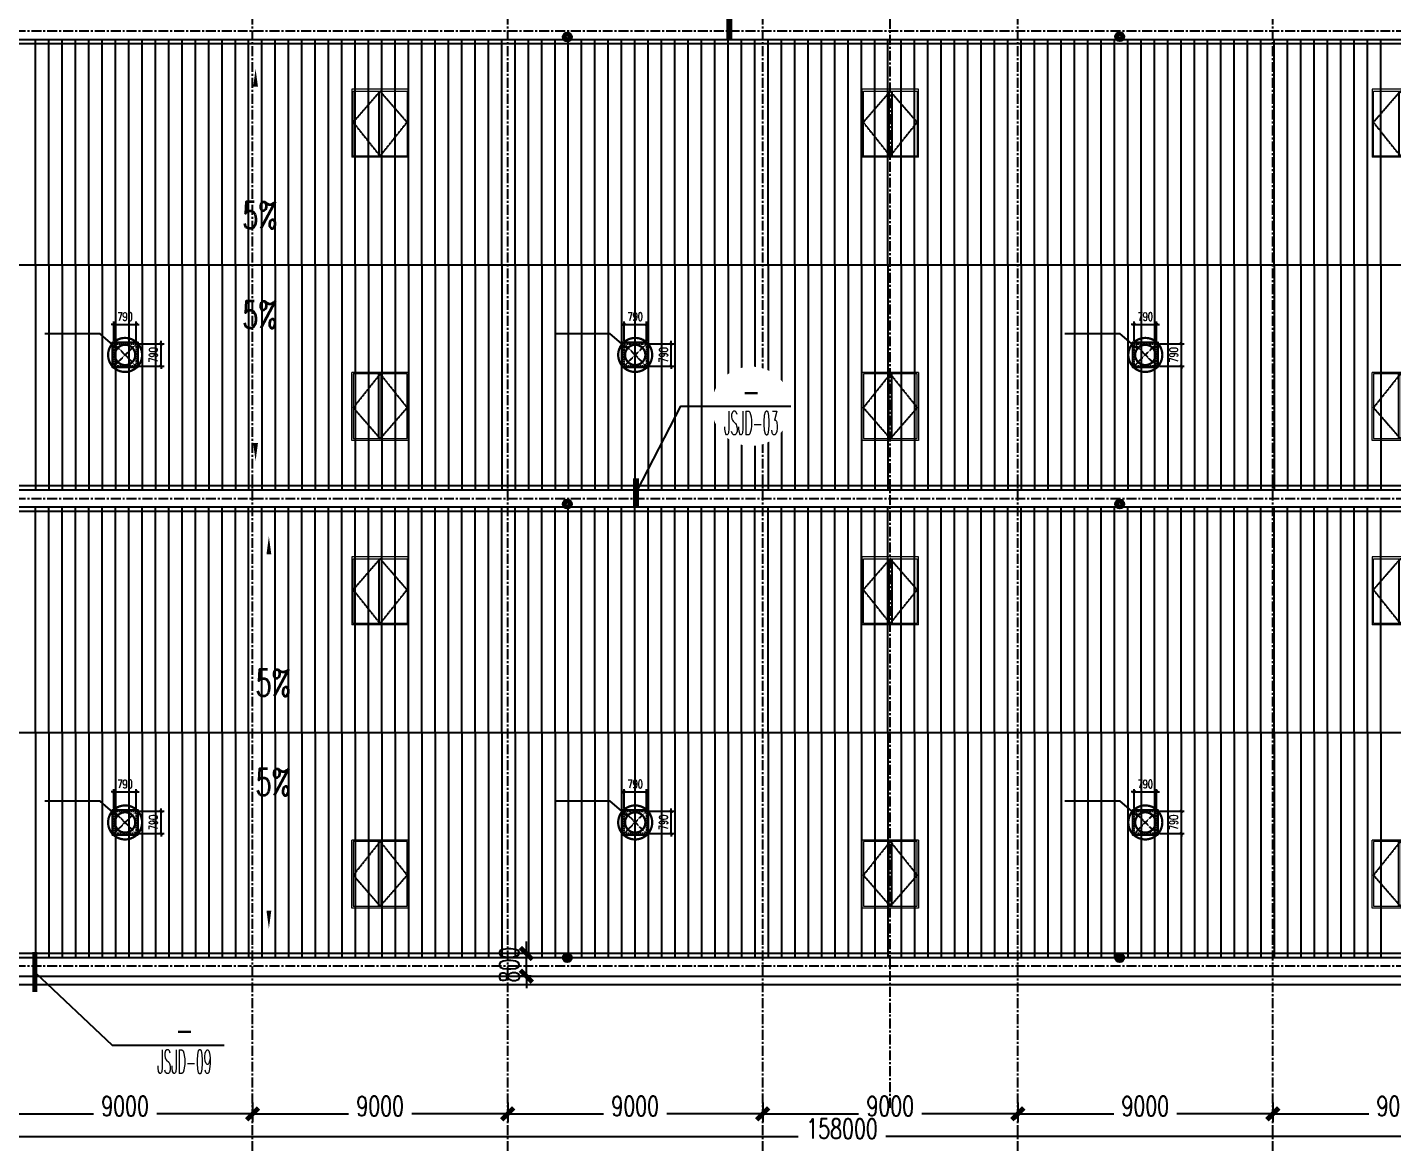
# Model space of a CAD drawing. Extents: x -599358 to 2865263, y -1062760 to 486533.
# Drawn here: x 1063421 to 1111602, y -927592 to -888050 of the extents above; entities that cross this region are included whole.
import ezdxf
from ezdxf.enums import TextEntityAlignment as Align

# ---------------------------------------------------------------- set-up
doc = ezdxf.new("R2010")
doc.units = 0
doc.set_wipeout_variables(frame=1)
for name, pattern in [('CENTER', [2, 1.25, -0.25, 0.25, -0.25]), ('DASH', [0.35, 0.25, -0.1]), ('HIDDEN', [0.375, 0.25, -0.125])]:
    doc.linetypes.add(name, pattern=pattern)
for name, color, linetype in [('3索引', 3, 'Continuous'), ('A-AXIS-DP', 126, 'Continuous'), ('A-AXIS-SYMB', 3, 'Continuous'), ('A-LIN-V', 9, 'Continuous'), ('A-SFCE', 30, 'Continuous'), ('A-WINDOW', 140, 'Continuous'), ('DIM', 173, 'Continuous'), ('DIM_SYMB', 3, 'Continuous'), ('DOTE', 1, 'CENTER'), ('PUB_TEXT', 7, 'Continuous'), ('外框', 1, 'HIDDEN'), ('屋面板111', 6, 'Continuous'), ('暖通', 7, 'Continuous'), ('虹吸雨水斗', 6, 'Continuous')]:
    doc.layers.add(name, color=color, linetype=linetype)
doc.layers.add('成型线', color=3, linetype='Continuous', lineweight=18)
doc.styles.add('_TCH_DIM', font='SIMPLEX', dxfattribs={"bigfont": 'GBCBIG'})
doc.styles.add('_TCH_DIM_T3', font='SIMPLEX', dxfattribs={"width": 0.705882, "bigfont": 'GBCBIG'})
doc.styles.add('DHTEXT-1', font='romans.shx', dxfattribs={"width": 0.7, "bigfont": 'chinese.shx'})
doc.styles.add('卓越符号', font='ROMANS.shx', dxfattribs={"width": 0.7, "bigfont": 'CHINESE.shx'})
doc.dimstyles.new('_TCH_ARCH&&100', dxfattribs={"dimtxt": 297.5, "dimasz": 100, "dimexe": 100, "dimexo": 100, "dimgap": 126.25, "dimtad": 1, "dimdec": 0, "dimzin": 0, "dimdsep": 46, "dimtxsty": '_TCH_DIM_T3', "dimblk": 'ARCHTICK', "dimcen": 0.09, "dimclrt": 7, "dimazin": 2, "dimtfac": 1, "dimtdec": 0, "dimtix": 1, "dimtmove": 2, "dimatfit": 3, "dimfxl": 0, "dimtolj": 1, "dimtzin": 0, "dimarcsym": 0})
doc.dimstyles.new('ZN280', dxfattribs={"dimscale": 280, "dimtxt": 2.5, "dimasz": 1.5, "dimexe": 1, "dimexo": 2, "dimgap": 0.9, "dimtad": 1, "dimdec": 0, "dimdsep": 46, "dimtxsty": 'DHTEXT-1', "dimblk": 'ARCHTICK', "dimcen": 2.5, "dimclrd": 173, "dimclre": 173, "dimclrt": 7, "dimazin": 2, "dimtfac": 1, "dimtdec": 0, "dimtix": 1, "dimtmove": 2, "dimatfit": 3, "dimfxl": 0, "dimarcsym": 0})

# ---------------------------------------------------------------- blocks, each defined once
blk = doc.blocks.new('_ArchTick')
at = {"color": 0, "linetype": 'ByBlock', "const_width": 0.4}
blk.add_lwpolyline([(-0.5, -0.5), (0.5, 0.5)], dxfattribs=at)
blk = doc.blocks.new('*D1226')
at = {"layer": 'Defpoints', "color": 0, "ltscale": 2800, "transparency": 16777216}
for p in [(1062372, -925438), (1071372, -925438), (1071372, -926398)]:
    blk.add_point(p, dxfattribs=at)
at = {"layer": 'DIM', "color": 173, "linetype": 'ByBlock', "lineweight": -2, "ltscale": 2800, "transparency": 16777216}
for p, q in [((1062372, -925998), (1062372, -926678)), ((1071372, -925998), (1071372, -926678)), ((1062372, -926398), (1065757, -926398)), ((1071372, -926398), (1067988, -926398))]:
    blk.add_line(p, q, dxfattribs=at)
at = {"layer": 'DIM', "color": 173, "lineweight": -2, "ltscale": 2800, "transparency": 16777216, "xscale": 420, "yscale": 420, "zscale": 420, "rotation": 180}
blk.add_blockref('_ArchTick', (1062372, -926398), dxfattribs=at)
at = {"layer": 'DIM', "color": 173, "lineweight": -2, "ltscale": 2800, "transparency": 16777216, "xscale": 420, "yscale": 420, "zscale": 420}
blk.add_blockref('_ArchTick', (1071372, -926398), dxfattribs=at)
at = {"layer": 'DIM', "color": 7, "ltscale": 2800, "transparency": 16777216, "insert": (1066872, -926123), "char_height": 700, "attachment_point": 5, "style": 'DHTEXT-1'}
blk.add_mtext('9000', dxfattribs=at)
blk = doc.blocks.new('*D1227')
at = {"layer": 'Defpoints', "color": 0, "ltscale": 2800, "transparency": 16777216}
for p in [(1071372, -925438), (1080372, -925438), (1080372, -926398)]:
    blk.add_point(p, dxfattribs=at)
at = {"layer": 'DIM', "color": 173, "linetype": 'ByBlock', "lineweight": -2, "ltscale": 2800, "transparency": 16777216}
for p, q in [((1071372, -925998), (1071372, -926678)), ((1080372, -925998), (1080372, -926678)), ((1071372, -926398), (1074757, -926398)), ((1080372, -926398), (1076988, -926398))]:
    blk.add_line(p, q, dxfattribs=at)
at = {"layer": 'DIM', "color": 173, "lineweight": -2, "ltscale": 2800, "transparency": 16777216, "xscale": 420, "yscale": 420, "zscale": 420, "rotation": 180}
blk.add_blockref('_ArchTick', (1071372, -926398), dxfattribs=at)
at = {"layer": 'DIM', "color": 173, "lineweight": -2, "ltscale": 2800, "transparency": 16777216, "xscale": 420, "yscale": 420, "zscale": 420}
blk.add_blockref('_ArchTick', (1080372, -926398), dxfattribs=at)
at = {"layer": 'DIM', "color": 7, "ltscale": 2800, "transparency": 16777216, "insert": (1075872, -926123), "char_height": 700, "attachment_point": 5, "style": 'DHTEXT-1'}
blk.add_mtext('9000', dxfattribs=at)
blk = doc.blocks.new('*D1228')
at = {"layer": 'Defpoints', "color": 0, "ltscale": 2800, "transparency": 16777216}
for p in [(1080372, -925438), (1089372, -925438), (1089372, -926398)]:
    blk.add_point(p, dxfattribs=at)
at = {"layer": 'DIM', "color": 173, "linetype": 'ByBlock', "lineweight": -2, "ltscale": 2800, "transparency": 16777216}
for p, q in [((1080372, -925998), (1080372, -926678)), ((1089372, -925998), (1089372, -926678)), ((1080372, -926398), (1083757, -926398)), ((1089372, -926398), (1085988, -926398))]:
    blk.add_line(p, q, dxfattribs=at)
at = {"layer": 'DIM', "color": 173, "lineweight": -2, "ltscale": 2800, "transparency": 16777216, "xscale": 420, "yscale": 420, "zscale": 420, "rotation": 180}
blk.add_blockref('_ArchTick', (1080372, -926398), dxfattribs=at)
at = {"layer": 'DIM', "color": 173, "lineweight": -2, "ltscale": 2800, "transparency": 16777216, "xscale": 420, "yscale": 420, "zscale": 420}
blk.add_blockref('_ArchTick', (1089372, -926398), dxfattribs=at)
at = {"layer": 'DIM', "color": 7, "ltscale": 2800, "transparency": 16777216, "insert": (1084872, -926123), "char_height": 700, "attachment_point": 5, "style": 'DHTEXT-1'}
blk.add_mtext('9000', dxfattribs=at)
blk = doc.blocks.new('*D1229')
at = {"layer": 'Defpoints', "color": 0, "ltscale": 2800, "transparency": 16777216}
for p in [(1089372, -925438), (1098372, -925438), (1098372, -926398)]:
    blk.add_point(p, dxfattribs=at)
at = {"layer": 'DIM', "color": 173, "linetype": 'ByBlock', "lineweight": -2, "ltscale": 2800, "transparency": 16777216}
for p, q in [((1089372, -925998), (1089372, -926678)), ((1098372, -925998), (1098372, -926678)), ((1089372, -926398), (1092757, -926398)), ((1098372, -926398), (1094988, -926398))]:
    blk.add_line(p, q, dxfattribs=at)
at = {"layer": 'DIM', "color": 173, "lineweight": -2, "ltscale": 2800, "transparency": 16777216, "xscale": 420, "yscale": 420, "zscale": 420, "rotation": 180}
blk.add_blockref('_ArchTick', (1089372, -926398), dxfattribs=at)
at = {"layer": 'DIM', "color": 173, "lineweight": -2, "ltscale": 2800, "transparency": 16777216, "xscale": 420, "yscale": 420, "zscale": 420}
blk.add_blockref('_ArchTick', (1098372, -926398), dxfattribs=at)
at = {"layer": 'DIM', "color": 7, "ltscale": 2800, "transparency": 16777216, "insert": (1093872, -926123), "char_height": 700, "attachment_point": 5, "style": 'DHTEXT-1'}
blk.add_mtext('9000', dxfattribs=at)
blk = doc.blocks.new('*D1230')
at = {"layer": 'Defpoints', "color": 0, "ltscale": 2800, "transparency": 16777216}
for p in [(1098372, -925438), (1107372, -925438), (1107372, -926398)]:
    blk.add_point(p, dxfattribs=at)
at = {"layer": 'DIM', "color": 173, "linetype": 'ByBlock', "lineweight": -2, "ltscale": 2800, "transparency": 16777216}
for p, q in [((1098372, -925998), (1098372, -926678)), ((1107372, -925998), (1107372, -926678)), ((1098372, -926398), (1101757, -926398)), ((1107372, -926398), (1103988, -926398))]:
    blk.add_line(p, q, dxfattribs=at)
at = {"layer": 'DIM', "color": 173, "lineweight": -2, "ltscale": 2800, "transparency": 16777216, "xscale": 420, "yscale": 420, "zscale": 420, "rotation": 180}
blk.add_blockref('_ArchTick', (1098372, -926398), dxfattribs=at)
at = {"layer": 'DIM', "color": 173, "lineweight": -2, "ltscale": 2800, "transparency": 16777216, "xscale": 420, "yscale": 420, "zscale": 420}
blk.add_blockref('_ArchTick', (1107372, -926398), dxfattribs=at)
at = {"layer": 'DIM', "color": 7, "ltscale": 2800, "transparency": 16777216, "insert": (1102872, -926123), "char_height": 700, "attachment_point": 5, "style": 'DHTEXT-1'}
blk.add_mtext('9000', dxfattribs=at)
blk = doc.blocks.new('*D1231')
at = {"layer": 'Defpoints', "color": 0, "ltscale": 2800, "transparency": 16777216}
for p in [(1107372, -925438), (1116372, -925438), (1116372, -926398)]:
    blk.add_point(p, dxfattribs=at)
at = {"layer": 'DIM', "color": 173, "linetype": 'ByBlock', "lineweight": -2, "ltscale": 2800, "transparency": 16777216}
for p, q in [((1107372, -925998), (1107372, -926678)), ((1116372, -925998), (1116372, -926678)), ((1107372, -926398), (1110757, -926398)), ((1116372, -926398), (1112988, -926398))]:
    blk.add_line(p, q, dxfattribs=at)
at = {"layer": 'DIM', "color": 173, "lineweight": -2, "ltscale": 2800, "transparency": 16777216, "xscale": 420, "yscale": 420, "zscale": 420, "rotation": 180}
blk.add_blockref('_ArchTick', (1107372, -926398), dxfattribs=at)
at = {"layer": 'DIM', "color": 173, "lineweight": -2, "ltscale": 2800, "transparency": 16777216, "xscale": 420, "yscale": 420, "zscale": 420}
blk.add_blockref('_ArchTick', (1116372, -926398), dxfattribs=at)
at = {"layer": 'DIM', "color": 7, "ltscale": 2800, "transparency": 16777216, "insert": (1111872, -926123), "char_height": 700, "attachment_point": 5, "style": 'DHTEXT-1'}
blk.add_mtext('9000', dxfattribs=at)
blk = doc.blocks.new('*D1246')
at = {"layer": 'Defpoints', "color": 0, "ltscale": 2800, "transparency": 16777216}
for p in [(1013172, -925538), (1171172, -925538), (1171172, -927198)]:
    blk.add_point(p, dxfattribs=at)
at = {"layer": 'DIM', "color": 173, "linetype": 'ByBlock', "lineweight": -2, "ltscale": 2800, "transparency": 16777216}
for p, q in [((1013172, -926098), (1013172, -927478)), ((1171172, -926098), (1171172, -927478)), ((1013172, -927198), (1090625, -927198)), ((1171172, -927198), (1093719, -927198))]:
    blk.add_line(p, q, dxfattribs=at)
at = {"layer": 'DIM', "color": 173, "lineweight": -2, "ltscale": 2800, "transparency": 16777216, "xscale": 420, "yscale": 420, "zscale": 420, "rotation": 180}
blk.add_blockref('_ArchTick', (1013172, -927198), dxfattribs=at)
at = {"layer": 'DIM', "color": 173, "lineweight": -2, "ltscale": 2800, "transparency": 16777216, "xscale": 420, "yscale": 420, "zscale": 420}
blk.add_blockref('_ArchTick', (1171172, -927198), dxfattribs=at)
at = {"layer": 'DIM', "color": 7, "ltscale": 2800, "transparency": 16777216, "insert": (1092172, -926923), "char_height": 700, "attachment_point": 5, "style": 'DHTEXT-1'}
blk.add_mtext('158000', dxfattribs=at)
blk = doc.blocks.new('*D1913')
at = {"layer": 'Defpoints', "color": 0, "ltscale": 2800, "transparency": 16777216}
for p in [(1081031, -920738), (1081760, -920738), (1081760, -921538)]:
    blk.add_point(p, dxfattribs=at)
at = {"layer": 'DIM', "color": 173, "linetype": 'ByBlock', "lineweight": -2, "ltscale": 2800, "transparency": 16777216}
for p, q in [((1081031, -920738), (1081031, -920318)), ((1081200, -920738), (1080751, -920738)), ((1081031, -921538), (1081031, -920738)), ((1081200, -921538), (1080751, -921538)), ((1081031, -921538), (1081031, -921958))]:
    blk.add_line(p, q, dxfattribs=at)
at = {"layer": 'DIM', "color": 173, "lineweight": -2, "ltscale": 2800, "transparency": 16777216, "xscale": 420, "yscale": 420, "zscale": 420}
for p, rotation in [((1081031, -920738), 270), ((1081031, -921538), 90)]:
    blk.add_blockref('_ArchTick', p, dxfattribs=dict(at, rotation=rotation))
at = {"layer": 'DIM', "color": 7, "ltscale": 2800, "transparency": 16777216, "insert": (1080429, -921138), "char_height": 700, "attachment_point": 5, "rotation": 90, "style": 'DHTEXT-1'}
blk.add_mtext('800', dxfattribs=at)
blk = doc.blocks.new('卓越-指向索引')
blk.add_wipeout([(0, 5), (-0.52, 4.97), (-1.04, 4.89), (-1.55, 4.76), (-2.03, 4.57), (-2.5, 4.33), (-2.94, 4.05), (-3.35, 3.72), (-3.72, 3.35), (-4.05, 2.94), (-4.33, 2.5), (-4.57, 2.03), (-4.76, 1.55), (-4.89, 1.04), (-4.97, 0.52), (-5, 0), (-4.97, -0.52), (-4.89, -1.04), (-4.76, -1.55), (-4.57, -2.03), (-4.33, -2.5), (-4.05, -2.94), (-3.72, -3.35), (-3.35, -3.72), (-2.94, -4.05), (-2.5, -4.33), (-2.03, -4.57), (-1.55, -4.76), (-1.04, -4.89), (-0.52, -4.97), (0, -5), (0.52, -4.97), (1.04, -4.89), (1.55, -4.76), (2.03, -4.57), (2.5, -4.33), (2.94, -4.05), (3.35, -3.72), (3.72, -3.35), (4.05, -2.94), (4.33, -2.5), (4.57, -2.03), (4.76, -1.55), (4.89, -1.04), (4.97, -0.52), (5, 0), (4.97, 0.52), (4.89, 1.04), (4.76, 1.55), (4.57, 2.03), (4.33, 2.5), (4.05, 2.94), (3.72, 3.35), (3.35, 3.72), (2.94, 4.05), (2.5, 4.33), (2.03, 4.57), (1.55, 4.76), (1.04, 4.89), (0.52, 4.97)])
blk.add_line((-5, 0), (5, 0))
at = {"color": 0, "style": '卓越符号', "width": 0.7, "flags": 8}
blk.add_attdef('索引编号', text='', height=3, dxfattribs=at).set_placement((0, 0.37), align=Align.CENTER)
at = {"color": 0, "style": '卓越符号', "width": 0.892319, "flags": 8}
blk.add_attdef('图号', text='', height=3, dxfattribs=at).set_placement((-3.41, -3.6), (3.41, -3.6), align=Align.FIT)
blk = doc.blocks.new('“奔腾”虹吸雨水斗')
at = {"layer": '虹吸雨水斗', "lineweight": 25}
for p, q in [((946982, 86753), (947040, 86688)), ((947052, 86699), (946987, 86758)), ((947048, 86793), (947066, 86707)), ((947082, 86711), (947055, 86795)), ((947125, 86795), (947098, 86711)), ((947114, 86707), (947132, 86793)), ((947194, 86758), (947128, 86699)), ((947140, 86688), (947199, 86753)), ((946944, 86685), (947028, 86658)), ((947028, 86641), (946944, 86614)), ((947032, 86673), (946946, 86692)), ((946946, 86607), (947032, 86625)), ((947040, 86611), (946982, 86546)), ((946987, 86541), (947052, 86600)), ((947066, 86592), (947048, 86506)), ((947055, 86504), (947082, 86587)), ((947098, 86587), (947125, 86504)), ((947132, 86506), (947114, 86592)), ((947128, 86600), (947194, 86541)), ((947199, 86546), (947140, 86611)), ((947234, 86692), (947148, 86673)), ((947148, 86625), (947234, 86607)), ((947152, 86658), (947236, 86685)), ((947236, 86614), (947152, 86641))]:
    blk.add_line(p, q, dxfattribs=at)
for radius in [150, 47.6]:
    blk.add_circle((947090, 86649), radius, dxfattribs=at)
for centre, start, end in [((947090, 86715), 201.6382, 338.3675), ((947025, 86649), 291.6382, 68.3675), ((947034, 86682), 261.6382, 38.3675), ((947034, 86617), 321.6382, 98.3675), ((947057, 86706), 231.6382, 8.3675), ((947057, 86593), 351.6382, 128.3675), ((947090, 86584), 21.6382, 158.3675), ((947123, 86706), 171.6382, 308.3675), ((947123, 86593), 51.6382, 188.3675), ((947147, 86682), 141.6382, 278.3675), ((947147, 86617), 81.6382, 218.3675), ((947155, 86649), 111.6382, 248.3675)]:
    blk.add_arc(centre, 8.82, start, end, dxfattribs=at)
blk = doc.blocks.new('*D1776')
at = {"layer": 'A-AXIS-DP', "color": 0, "lineweight": -2, "transparency": 16777216}
for p, q in [((-1274, 395), (-1274, 495)), ((-495, 395), (-1374, 395)), ((-1274, 395), (-1274, -395)), ((-495, -395), (-1374, -395)), ((-1274, -395), (-1274, -495))]:
    blk.add_line(p, q, dxfattribs=at)
at = {"layer": 'Defpoints', "color": 0, "transparency": 16777216}
for p in [(-395, 395), (-1274, -395), (-395, -395)]:
    blk.add_point(p, dxfattribs=at)
at = {"layer": 'A-AXIS-DP', "color": 0, "lineweight": -2, "transparency": 16777216, "xscale": 100, "yscale": 100, "zscale": 100}
for p, rotation in [((-1274, 395), 270), ((-1274, -395), 90)]:
    blk.add_blockref('_ArchTick', p, dxfattribs=dict(at, rotation=rotation))
at = {"layer": 'A-AXIS-DP', "color": 7, "transparency": 16777216, "insert": (-999, 0), "char_height": 297.5, "attachment_point": 5, "rotation": 270, "style": '_TCH_DIM_T3'}
blk.add_mtext('\\A1;790', dxfattribs=at)
blk = doc.blocks.new('*D1777')
at = {"layer": 'A-AXIS-DP', "color": 0, "lineweight": -2, "transparency": 16777216}
for p, q in [((-395, -495), (-395, -1178)), ((395, -495), (395, -1178)), ((-395, -1078), (-495, -1078)), ((395, -1078), (-395, -1078)), ((395, -1078), (495, -1078))]:
    blk.add_line(p, q, dxfattribs=at)
at = {"layer": 'Defpoints', "color": 0, "transparency": 16777216}
for p in [(-395, -395), (395, -395), (-395, -1078)]:
    blk.add_point(p, dxfattribs=at)
at = {"layer": 'A-AXIS-DP', "color": 0, "lineweight": -2, "transparency": 16777216, "xscale": 100, "yscale": 100, "zscale": 100}
blk.add_blockref('_ArchTick', (-395, -1078), dxfattribs=at)
at = {"layer": 'A-AXIS-DP', "color": 0, "lineweight": -2, "transparency": 16777216, "xscale": 100, "yscale": 100, "zscale": 100, "rotation": 180}
blk.add_blockref('_ArchTick', (395, -1078), dxfattribs=at)
at = {"layer": 'A-AXIS-DP', "color": 7, "transparency": 16777216, "insert": (0, -1353), "char_height": 297.5, "attachment_point": 5, "rotation": 180, "style": '_TCH_DIM_T3'}
blk.add_mtext('\\A1;790', dxfattribs=at)
blk = doc.blocks.new('tc')
at = {"color": 2}
for p, q in [((106263, -20239), (106263, -22524)), ((106364, -20239), (106364, -22524))]:
    blk.add_line(p, q, dxfattribs=at)
at = {"layer": '外框'}
for points in [[(106313, -22524), (105363, -21332), (106313, -20239)], [(106313, -22524), (107263, -21332), (106313, -20239)]]:
    blk.add_lwpolyline(points, dxfattribs=at)
at = {"layer": '成型线'}
blk.add_line((105313, -22569), (107313, -22569), dxfattribs=at)
blk.add_lwpolyline([(105313, -22569), (105313, -20169), (107313, -20169), (107313, -22569)], dxfattribs=at)
blk.add_lwpolyline([(105363, -22524), (107263, -22524), (107263, -20239), (105363, -20239)], close=True, dxfattribs=at)
blk = doc.blocks.new('423432432222')
at = {"xscale": -1}
blk.add_blockref('tc', (472909, 740689), dxfattribs=at)
at = {"rotation": 180}
blk.add_blockref('tc', (472909, 687951), dxfattribs=at)
blk = doc.blocks.new('A$Cf7faade6')
at = {"layer": 'A-WINDOW'}
for p in [(-304796, -772070), (-286796, -772070), (-268796, -772070), (-304796, -788570), (-286796, -788570), (-268796, -788570)]:
    blk.add_blockref('423432432222', p, dxfattribs=at)
blk = doc.blocks.new('fengji')
at = {"layer": 'DIM_SYMB'}
for p, q in [((324.2, -267.9), (884.2, -747.9)), ((884.2, -747.9), (2834.2, -747.9))]:
    blk.add_line(p, q, dxfattribs=at)
at = {"layer": 'DIM_SYMB', "const_width": 40}
blk.add_lwpolyline([(310.3, -253.5, -1), (338.1, -282.3, -1)], format="xyb", close=True, dxfattribs=at)
at = {"layer": '暖通', "color": 7, "linetype": 'DASH', "ltscale": 0.5}
for p, q in [((-395, 395), (395, -395)), ((395, 395), (-395, -395))]:
    blk.add_line(p, q, dxfattribs=at)
at = {"layer": '暖通', "color": 7, "const_width": 79.8}
for points in [[(0, -600.2, -1), (0, 600.2, -1)], [(0, -600.2, 1), (0, 600.2, 1)]]:
    blk.add_lwpolyline(points, format="xyb", dxfattribs=at)
at = {"layer": '暖通', "color": 7, "ltscale": 0.5}
blk.add_lwpolyline([(-445, 445), (445, 445), (445, -445), (-445, -445)], close=True, dxfattribs=at)
at = {"layer": '暖通', "color": 7, "linetype": 'DASH', "const_width": 79.8}
for points in [[(0, -358.3, -1), (0, 358.3, -1)], [(0, -358.3, 1), (0, 358.3, 1)]]:
    blk.add_lwpolyline(points, format="xyb", dxfattribs=at)
at = {"layer": '暖通', "color": 7, "linetype": 'DASH', "ltscale": 0.5}
blk.add_lwpolyline([(-395, 395), (395, 395), (395, -395), (-395, -395)], close=True, dxfattribs=at)
at = {"layer": 'A-AXIS-DP'}
for p1, distance, picture, middle in [((-395, 395), -879.2, '*D1776', (-999.2, 0)), ((395, -395), 682.9, '*D1777', (0, -1352.9))]:
    dim = blk.add_aligned_dim(p1=p1, p2=(-395, -395), distance=distance, dimstyle='_TCH_ARCH&&100', dxfattribs=at)
    dim.commit()
    dim.dimension.update_dxf_attribs({"geometry": picture, "text_midpoint": middle})
blk = doc.blocks.new('A$C9572bd8b')
at = {"layer": '暖通', "rotation": 180}
for p in [(52800, -60925), (70800, -60925), (88800, -60925), (52800, -77425), (70800, -77425), (88800, -77425)]:
    blk.add_blockref('fengji', p, dxfattribs=at)

msp = doc.modelspace()

# ---------------------------------------------------------------- linework, layer by layer
at = {"layer": '3索引', "linetype": 'DASH', "ltscale": 1400, "const_width": 140}
for points in [[(1088152.4, -888435.4), (1088228.2, -888435.4), (1088228.2, -887533.8), (1088152.4, -887533.8)], [(1084862.4, -904935.4), (1084938.2, -904935.4), (1084938.2, -904033.8), (1084862.4, -904033.8)], [(1063670.5, -920754.6), (1063701.3, -920754.6), (1063701.3, -922031.8), (1063670.5, -922031.8)]]:
    msp.add_lwpolyline(points, close=True, dxfattribs=at)
at = {"layer": '3索引'}
for points in [[(1084938.2, -904411.3), (1086480.3, -901425.4), (1088965.6, -901425.4)], [(1063701.3, -921407.8), (1066411.4, -923970.7), (1068967.6, -923970.7)]]:
    msp.add_lwpolyline(points, dxfattribs=at)
at = {"layer": 'A-AXIS-SYMB'}
for points in [[(1071476.2, -894617, 0, 0, 0), (1071476.2, -889515.2, 0, 169.2, 0), (1071476.2, -890149.6, 0, 0, 0)], [(1071476.2, -898258.8, 0, 0, 0), (1071476.2, -903360.5, 0, 169.2, 0), (1071476.2, -902726.1, 0, 0, 0)], [(1071946.2, -911117, 0, 0, 0), (1071946.2, -906015.2, 0, 169.2, 0), (1071946.2, -906649.6, 0, 0, 0)], [(1071946.2, -914758.8, 0, 0, 0), (1071946.2, -919860.5, 0, 169.2, 0), (1071946.2, -919226.1, 0, 0, 0)]]:
    msp.add_lwpolyline(points, format="xyseb", dxfattribs=at)
at = {"layer": 'A-LIN-V'}
for points in [[(1170872.4, -888637.9), (1019285, -888637.9)], [(1170872.4, -904237.9), (1014224.6, -904237.9)], [(1170872.4, -905137.9), (1013772.4, -905137.9)], [(1170872.4, -920737.9), (1013472.4, -920737.9)]]:
    msp.add_lwpolyline(points, dxfattribs=at)
at = {"layer": 'A-SFCE'}
msp.add_line((1013472.4, -921537.9), (1170872.4, -921537.9), dxfattribs=at)
for points in [[(1013772.4, -906687.9), (1013172.4, -906687.9), (1013172.4, -921837.9), (1171172.4, -921837.9), (1171172.4, -921837.9), (1171172.4, -838037.9), (1034647.5, -838037.9), (1013172.4, -904240.4), (1013172.4, -905187.9)], [(1016018.8, -896437.9), (1170872.4, -896437.9)], [(1013472.4, -912937.9), (1170872.4, -912937.9)]]:
    msp.add_lwpolyline(points, dxfattribs=at)
at = {"layer": 'DOTE', "ltscale": 280}
for p, q in [((1071372.4, -927706.6), (1071372.4, -832287.9)), ((1080372.4, -927706.6), (1080372.4, -832287.9)), ((1089372.4, -927706.6), (1089372.4, -832287.9)), ((1093872.4, -926186.7), (1093872.4, -832387.9)), ((1098372.4, -927706.6), (1098372.4, -832287.9)), ((1107372.4, -927706.6), (1107372.4, -832287.9)), ((1179276.6, -888187.9), (1002976.6, -888187.9)), ((1179276.6, -904687.9), (1002976.6, -904687.9)), ((1179276.6, -921187.9), (1002976.6, -921187.9))]:
    msp.add_line(p, q, dxfattribs=at)
at = {"layer": '屋面板111', "ltscale": 2500}
for p, q in [((1063712.4, -896437.9), (1063712.4, -888487.9)), ((1064182.4, -896437.9), (1064182.4, -888487.9)), ((1064652.4, -896437.9), (1064652.4, -888487.9)), ((1065122.4, -896437.9), (1065122.4, -888487.9)), ((1065592.4, -896437.9), (1065592.4, -888487.9)), ((1066062.4, -896437.9), (1066062.4, -888487.9)), ((1066532.4, -896437.9), (1066532.4, -888487.9)), ((1067002.4, -896437.9), (1067002.4, -888487.9)), ((1067472.4, -896437.9), (1067472.4, -888487.9)), ((1067942.4, -896437.9), (1067942.4, -888487.9)), ((1068412.4, -896437.9), (1068412.4, -888487.9)), ((1068882.4, -896437.9), (1068882.4, -888487.9)), ((1069352.4, -896437.9), (1069352.4, -888487.9)), ((1069822.4, -896437.9), (1069822.4, -888487.9)), ((1070292.4, -896437.9), (1070292.4, -888487.9)), ((1070762.4, -896437.9), (1070762.4, -888487.9)), ((1071232.4, -896437.9), (1071232.4, -888487.9)), ((1071702.4, -896437.9), (1071702.4, -888487.9)), ((1072172.4, -896437.9), (1072172.4, -888487.9)), ((1072642.4, -896437.9), (1072642.4, -888487.9)), ((1073112.4, -896437.9), (1073112.4, -888487.9)), ((1073582.4, -896437.9), (1073582.4, -888487.9)), ((1074052.4, -896437.9), (1074052.4, -888487.9)), ((1074522.4, -896437.9), (1074522.4, -888487.9)), ((1074992.4, -896437.9), (1074992.4, -888487.9)), ((1075462.4, -896437.9), (1075462.4, -888487.9)), ((1075932.4, -896437.9), (1075932.4, -888487.9)), ((1076402.4, -896437.9), (1076402.4, -888487.9)), ((1076872.4, -896437.9), (1076872.4, -888487.9)), ((1077342.4, -896437.9), (1077342.4, -888487.9)), ((1077812.4, -896437.9), (1077812.4, -888487.9)), ((1078282.4, -896437.9), (1078282.4, -888487.9)), ((1078752.4, -896437.9), (1078752.4, -888487.9)), ((1079222.4, -896437.9), (1079222.4, -888487.9)), ((1079692.4, -896437.9), (1079692.4, -888487.9)), ((1080162.4, -896437.9), (1080162.4, -888487.9)), ((1080632.4, -896437.9), (1080632.4, -888487.9)), ((1081102.4, -896437.9), (1081102.4, -888487.9)), ((1081572.4, -896437.9), (1081572.4, -888487.9)), ((1082042.4, -896437.9), (1082042.4, -888487.9)), ((1082512.4, -896437.9), (1082512.4, -888487.9)), ((1082982.4, -896437.9), (1082982.4, -888487.9)), ((1083452.4, -896437.9), (1083452.4, -888487.9)), ((1083922.4, -896437.9), (1083922.4, -888487.9)), ((1084392.4, -896437.9), (1084392.4, -888487.9)), ((1084862.4, -896437.9), (1084862.4, -888487.9)), ((1085332.4, -896437.9), (1085332.4, -888487.9)), ((1085802.4, -896437.9), (1085802.4, -888487.9)), ((1086272.4, -896437.9), (1086272.4, -888487.9)), ((1086742.4, -896437.9), (1086742.4, -888487.9)), ((1087212.4, -896437.9), (1087212.4, -888487.9)), ((1087682.4, -896437.9), (1087682.4, -888487.9)), ((1088152.4, -896437.9), (1088152.4, -888487.9)), ((1088622.4, -896437.9), (1088622.4, -888487.9)), ((1089092.4, -896437.9), (1089092.4, -888487.9)), ((1089562.4, -896437.9), (1089562.4, -888487.9)), ((1090032.4, -896437.9), (1090032.4, -888487.9)), ((1090502.4, -896437.9), (1090502.4, -888487.9)), ((1090972.4, -896437.9), (1090972.4, -888487.9)), ((1091442.4, -896437.9), (1091442.4, -888487.9)), ((1091912.4, -896437.9), (1091912.4, -888487.9)), ((1092382.4, -896437.9), (1092382.4, -888487.9)), ((1092852.4, -896437.9), (1092852.4, -888487.9)), ((1093322.4, -896437.9), (1093322.4, -888487.9)), ((1093792.4, -896437.9), (1093792.4, -888487.9)), ((1094262.4, -896437.9), (1094262.4, -888487.9)), ((1094732.4, -896437.9), (1094732.4, -888487.9)), ((1095202.4, -896437.9), (1095202.4, -888487.9)), ((1095672.4, -896437.9), (1095672.4, -888487.9)), ((1096142.4, -896437.9), (1096142.4, -888487.9)), ((1096612.4, -896437.9), (1096612.4, -888487.9)), ((1097082.4, -896437.9), (1097082.4, -888487.9)), ((1097552.4, -896437.9), (1097552.4, -888487.9)), ((1098022.4, -896437.9), (1098022.4, -888487.9)), ((1098492.4, -896437.9), (1098492.4, -888487.9)), ((1098962.4, -896437.9), (1098962.4, -888487.9)), ((1099432.4, -896437.9), (1099432.4, -888487.9)), ((1099902.4, -896437.9), (1099902.4, -888487.9)), ((1100372.4, -896437.9), (1100372.4, -888487.9)), ((1100842.4, -896437.9), (1100842.4, -888487.9)), ((1101312.4, -896437.9), (1101312.4, -888487.9)), ((1101782.4, -896437.9), (1101782.4, -888487.9)), ((1102252.4, -896437.9), (1102252.4, -888487.9)), ((1102722.4, -896437.9), (1102722.4, -888487.9)), ((1103192.4, -896437.9), (1103192.4, -888487.9)), ((1103662.4, -896437.9), (1103662.4, -888487.9)), ((1104132.4, -896437.9), (1104132.4, -888487.9)), ((1104602.4, -896437.9), (1104602.4, -888487.9)), ((1105072.4, -896437.9), (1105072.4, -888487.9)), ((1105542.4, -896437.9), (1105542.4, -888487.9)), ((1106012.4, -896437.9), (1106012.4, -888487.9)), ((1106482.4, -896437.9), (1106482.4, -888487.9)), ((1106952.4, -896437.9), (1106952.4, -888487.9)), ((1107422.4, -896437.9), (1107422.4, -888487.9)), ((1107892.4, -896437.9), (1107892.4, -888487.9)), ((1108362.4, -896437.9), (1108362.4, -888487.9)), ((1108832.4, -896437.9), (1108832.4, -888487.9)), ((1109302.4, -896437.9), (1109302.4, -888487.9)), ((1109772.4, -896437.9), (1109772.4, -888487.9)), ((1110242.4, -896437.9), (1110242.4, -888487.9)), ((1110712.4, -896437.9), (1110712.4, -888487.9)), ((1111182.4, -896437.9), (1111182.4, -888487.9)), ((1063712.4, -896437.9), (1063712.4, -904387.9)), ((1064182.4, -896437.9), (1064182.4, -904387.9)), ((1064652.4, -896437.9), (1064652.4, -904387.9)), ((1065122.4, -896437.9), (1065122.4, -904387.9)), ((1065592.4, -896437.9), (1065592.4, -904387.9)), ((1066062.4, -896437.9), (1066062.4, -904387.9)), ((1066532.4, -896437.9), (1066532.4, -904387.9)), ((1067002.4, -896437.9), (1067002.4, -904387.9)), ((1067472.4, -896437.9), (1067472.4, -904387.9)), ((1067942.4, -896437.9), (1067942.4, -904387.9)), ((1068412.4, -896437.9), (1068412.4, -904387.9)), ((1068882.4, -896437.9), (1068882.4, -904387.9)), ((1069352.4, -896437.9), (1069352.4, -904387.9)), ((1069822.4, -896437.9), (1069822.4, -904387.9)), ((1070292.4, -896437.9), (1070292.4, -904387.9)), ((1070762.4, -896437.9), (1070762.4, -904387.9)), ((1071232.4, -896437.9), (1071232.4, -904387.9)), ((1071702.4, -896437.9), (1071702.4, -904387.9)), ((1072172.4, -896437.9), (1072172.4, -904387.9)), ((1072642.4, -896437.9), (1072642.4, -904387.9)), ((1073112.4, -896437.9), (1073112.4, -904387.9)), ((1073582.4, -896437.9), (1073582.4, -904387.9)), ((1074052.4, -896437.9), (1074052.4, -904387.9)), ((1074522.4, -896437.9), (1074522.4, -904387.9)), ((1074992.4, -896437.9), (1074992.4, -904387.9)), ((1075462.4, -896437.9), (1075462.4, -904387.9)), ((1075932.4, -896437.9), (1075932.4, -904387.9)), ((1076402.4, -896437.9), (1076402.4, -904387.9)), ((1076872.4, -896437.9), (1076872.4, -904387.9)), ((1077342.4, -896437.9), (1077342.4, -904387.9)), ((1077812.4, -896437.9), (1077812.4, -904387.9)), ((1078282.4, -896437.9), (1078282.4, -904387.9)), ((1078752.4, -896437.9), (1078752.4, -904387.9)), ((1079222.4, -896437.9), (1079222.4, -904387.9)), ((1079692.4, -896437.9), (1079692.4, -904387.9)), ((1080162.4, -896437.9), (1080162.4, -904387.9)), ((1080632.4, -896437.9), (1080632.4, -904387.9)), ((1081102.4, -896437.9), (1081102.4, -904387.9)), ((1081572.4, -896437.9), (1081572.4, -904387.9)), ((1082042.4, -896437.9), (1082042.4, -904387.9)), ((1082512.4, -896437.9), (1082512.4, -904387.9)), ((1082982.4, -896437.9), (1082982.4, -904387.9)), ((1083452.4, -896437.9), (1083452.4, -904387.9)), ((1083922.4, -896437.9), (1083922.4, -904387.9)), ((1084392.4, -896437.9), (1084392.4, -904387.9)), ((1084862.4, -896437.9), (1084862.4, -904387.9)), ((1085332.4, -896437.9), (1085332.4, -904387.9)), ((1085802.4, -896437.9), (1085802.4, -904387.9)), ((1086272.4, -896437.9), (1086272.4, -904387.9)), ((1086742.4, -896437.9), (1086742.4, -904387.9)), ((1087212.4, -896437.9), (1087212.4, -904387.9)), ((1087682.4, -896437.9), (1087682.4, -904387.9)), ((1088152.4, -896437.9), (1088152.4, -904387.9)), ((1088622.4, -896437.9), (1088622.4, -904387.9)), ((1089092.4, -896437.9), (1089092.4, -904387.9)), ((1089562.4, -896437.9), (1089562.4, -904387.9)), ((1090032.4, -896437.9), (1090032.4, -904387.9)), ((1090502.4, -896437.9), (1090502.4, -904387.9)), ((1090972.4, -896437.9), (1090972.4, -904387.9)), ((1091442.4, -896437.9), (1091442.4, -904387.9)), ((1091912.4, -896437.9), (1091912.4, -904387.9)), ((1092382.4, -896437.9), (1092382.4, -904387.9)), ((1092852.4, -896437.9), (1092852.4, -904387.9)), ((1093322.4, -896437.9), (1093322.4, -904387.9)), ((1093792.4, -896437.9), (1093792.4, -904387.9)), ((1094262.4, -896437.9), (1094262.4, -904387.9)), ((1094732.4, -896437.9), (1094732.4, -904387.9)), ((1095202.4, -896437.9), (1095202.4, -904387.9)), ((1095672.4, -896437.9), (1095672.4, -904387.9)), ((1096142.4, -896437.9), (1096142.4, -904387.9)), ((1096612.4, -896437.9), (1096612.4, -904387.9)), ((1097082.4, -896437.9), (1097082.4, -904387.9)), ((1097552.4, -896437.9), (1097552.4, -904387.9)), ((1098022.4, -896437.9), (1098022.4, -904387.9)), ((1098492.4, -896437.9), (1098492.4, -904387.9)), ((1098962.4, -896437.9), (1098962.4, -904387.9)), ((1099432.4, -896437.9), (1099432.4, -904387.9)), ((1099902.4, -896437.9), (1099902.4, -904387.9)), ((1100372.4, -896437.9), (1100372.4, -904387.9)), ((1100842.4, -896437.9), (1100842.4, -904387.9)), ((1101312.4, -896437.9), (1101312.4, -904387.9)), ((1101782.4, -896437.9), (1101782.4, -904387.9)), ((1102252.4, -896437.9), (1102252.4, -904387.9)), ((1102722.4, -896437.9), (1102722.4, -904387.9)), ((1103192.4, -896437.9), (1103192.4, -904387.9)), ((1103662.4, -896437.9), (1103662.4, -904387.9)), ((1104132.4, -896437.9), (1104132.4, -904387.9)), ((1104602.4, -896437.9), (1104602.4, -904387.9)), ((1105072.4, -896437.9), (1105072.4, -904387.9)), ((1105542.4, -896437.9), (1105542.4, -904387.9)), ((1106012.4, -896437.9), (1106012.4, -904387.9)), ((1106482.4, -896437.9), (1106482.4, -904387.9)), ((1106952.4, -896437.9), (1106952.4, -904387.9)), ((1107422.4, -896437.9), (1107422.4, -904387.9)), ((1107892.4, -896437.9), (1107892.4, -904387.9)), ((1108362.4, -896437.9), (1108362.4, -904387.9)), ((1108832.4, -896437.9), (1108832.4, -904387.9)), ((1109302.4, -896437.9), (1109302.4, -904387.9)), ((1109772.4, -896437.9), (1109772.4, -904387.9)), ((1110242.4, -896437.9), (1110242.4, -904387.9)), ((1110712.4, -896437.9), (1110712.4, -904387.9)), ((1111182.4, -896437.9), (1111182.4, -904387.9)), ((1063712.4, -912937.9), (1063712.4, -904987.9)), ((1064182.4, -912937.9), (1064182.4, -904987.9)), ((1064652.4, -912937.9), (1064652.4, -904987.9)), ((1065122.4, -912937.9), (1065122.4, -904987.9)), ((1065592.4, -912937.9), (1065592.4, -904987.9)), ((1066062.4, -912937.9), (1066062.4, -904987.9)), ((1066532.4, -912937.9), (1066532.4, -904987.9)), ((1067002.4, -912937.9), (1067002.4, -904987.9)), ((1067472.4, -912937.9), (1067472.4, -904987.9)), ((1067942.4, -912937.9), (1067942.4, -904987.9)), ((1068412.4, -912937.9), (1068412.4, -904987.9)), ((1068882.4, -912937.9), (1068882.4, -904987.9)), ((1069352.4, -912937.9), (1069352.4, -904987.9)), ((1069822.4, -912937.9), (1069822.4, -904987.9)), ((1070292.4, -912937.9), (1070292.4, -904987.9)), ((1070762.4, -912937.9), (1070762.4, -904987.9)), ((1071232.4, -912937.9), (1071232.4, -904987.9)), ((1071702.4, -912937.9), (1071702.4, -904987.9)), ((1072172.4, -912937.9), (1072172.4, -904987.9)), ((1072642.4, -912937.9), (1072642.4, -904987.9)), ((1073112.4, -912937.9), (1073112.4, -904987.9)), ((1073582.4, -912937.9), (1073582.4, -904987.9)), ((1074052.4, -912937.9), (1074052.4, -904987.9)), ((1074522.4, -912937.9), (1074522.4, -904987.9)), ((1074992.4, -912937.9), (1074992.4, -904987.9)), ((1075462.4, -912937.9), (1075462.4, -904987.9)), ((1075932.4, -912937.9), (1075932.4, -904987.9)), ((1076402.4, -912937.9), (1076402.4, -904987.9)), ((1076872.4, -912937.9), (1076872.4, -904987.9)), ((1077342.4, -912937.9), (1077342.4, -904987.9)), ((1077812.4, -912937.9), (1077812.4, -904987.9)), ((1078282.4, -912937.9), (1078282.4, -904987.9)), ((1078752.4, -912937.9), (1078752.4, -904987.9)), ((1079222.4, -912937.9), (1079222.4, -904987.9)), ((1079692.4, -912937.9), (1079692.4, -904987.9)), ((1080162.4, -912937.9), (1080162.4, -904987.9)), ((1080632.4, -912937.9), (1080632.4, -904987.9)), ((1081102.4, -912937.9), (1081102.4, -904987.9)), ((1081572.4, -912937.9), (1081572.4, -904987.9)), ((1082042.4, -912937.9), (1082042.4, -904987.9)), ((1082512.4, -912937.9), (1082512.4, -904987.9)), ((1082982.4, -912937.9), (1082982.4, -904987.9)), ((1083452.4, -912937.9), (1083452.4, -904987.9)), ((1083922.4, -912937.9), (1083922.4, -904987.9)), ((1084392.4, -912937.9), (1084392.4, -904987.9)), ((1084862.4, -912937.9), (1084862.4, -904987.9)), ((1085332.4, -912937.9), (1085332.4, -904987.9)), ((1085802.4, -912937.9), (1085802.4, -904987.9)), ((1086272.4, -912937.9), (1086272.4, -904987.9)), ((1086742.4, -912937.9), (1086742.4, -904987.9)), ((1087212.4, -912937.9), (1087212.4, -904987.9)), ((1087682.4, -912937.9), (1087682.4, -904987.9)), ((1088152.4, -912937.9), (1088152.4, -904987.9)), ((1088622.4, -912937.9), (1088622.4, -904987.9)), ((1089092.4, -912937.9), (1089092.4, -904987.9)), ((1089562.4, -912937.9), (1089562.4, -904987.9)), ((1090032.4, -912937.9), (1090032.4, -904987.9)), ((1090502.4, -912937.9), (1090502.4, -904987.9)), ((1090972.4, -912937.9), (1090972.4, -904987.9)), ((1091442.4, -912937.9), (1091442.4, -904987.9)), ((1091912.4, -912937.9), (1091912.4, -904987.9)), ((1092382.4, -912937.9), (1092382.4, -904987.9)), ((1092852.4, -912937.9), (1092852.4, -904987.9)), ((1093322.4, -912937.9), (1093322.4, -904987.9)), ((1093792.4, -912937.9), (1093792.4, -904987.9)), ((1094262.4, -912937.9), (1094262.4, -904987.9)), ((1094732.4, -912937.9), (1094732.4, -904987.9)), ((1095202.4, -912937.9), (1095202.4, -904987.9)), ((1095672.4, -912937.9), (1095672.4, -904987.9)), ((1096142.4, -912937.9), (1096142.4, -904987.9)), ((1096612.4, -912937.9), (1096612.4, -904987.9)), ((1097082.4, -912937.9), (1097082.4, -904987.9)), ((1097552.4, -912937.9), (1097552.4, -904987.9)), ((1098022.4, -912937.9), (1098022.4, -904987.9)), ((1098492.4, -912937.9), (1098492.4, -904987.9)), ((1098962.4, -912937.9), (1098962.4, -904987.9)), ((1099432.4, -912937.9), (1099432.4, -904987.9)), ((1099902.4, -912937.9), (1099902.4, -904987.9)), ((1100372.4, -912937.9), (1100372.4, -904987.9)), ((1100842.4, -912937.9), (1100842.4, -904987.9)), ((1101312.4, -912937.9), (1101312.4, -904987.9)), ((1101782.4, -912937.9), (1101782.4, -904987.9)), ((1102252.4, -912937.9), (1102252.4, -904987.9)), ((1102722.4, -912937.9), (1102722.4, -904987.9)), ((1103192.4, -912937.9), (1103192.4, -904987.9)), ((1103662.4, -912937.9), (1103662.4, -904987.9)), ((1104132.4, -912937.9), (1104132.4, -904987.9)), ((1104602.4, -912937.9), (1104602.4, -904987.9)), ((1105072.4, -912937.9), (1105072.4, -904987.9)), ((1105542.4, -912937.9), (1105542.4, -904987.9)), ((1106012.4, -912937.9), (1106012.4, -904987.9)), ((1106482.4, -912937.9), (1106482.4, -904987.9)), ((1106952.4, -912937.9), (1106952.4, -904987.9)), ((1107422.4, -912937.9), (1107422.4, -904987.9)), ((1107892.4, -912937.9), (1107892.4, -904987.9)), ((1108362.4, -912937.9), (1108362.4, -904987.9)), ((1108832.4, -912937.9), (1108832.4, -904987.9)), ((1109302.4, -912937.9), (1109302.4, -904987.9)), ((1109772.4, -912937.9), (1109772.4, -904987.9)), ((1110242.4, -912937.9), (1110242.4, -904987.9)), ((1110712.4, -912937.9), (1110712.4, -904987.9)), ((1111182.4, -912937.9), (1111182.4, -904987.9)), ((1063712.4, -912937.9), (1063712.4, -920887.9)), ((1064182.4, -912937.9), (1064182.4, -920887.9)), ((1064652.4, -912937.9), (1064652.4, -920887.9)), ((1065122.4, -912937.9), (1065122.4, -920887.9)), ((1065592.4, -912937.9), (1065592.4, -920887.9)), ((1066062.4, -912937.9), (1066062.4, -920887.9)), ((1066532.4, -912937.9), (1066532.4, -920887.9)), ((1067002.4, -912937.9), (1067002.4, -920887.9)), ((1067472.4, -912937.9), (1067472.4, -920887.9)), ((1067942.4, -912937.9), (1067942.4, -920887.9)), ((1068412.4, -912937.9), (1068412.4, -920887.9)), ((1068882.4, -912937.9), (1068882.4, -920887.9)), ((1069352.4, -912937.9), (1069352.4, -920887.9)), ((1069822.4, -912937.9), (1069822.4, -920887.9)), ((1070292.4, -912937.9), (1070292.4, -920887.9)), ((1070762.4, -912937.9), (1070762.4, -920887.9)), ((1071232.4, -912937.9), (1071232.4, -920887.9)), ((1071702.4, -912937.9), (1071702.4, -920887.9)), ((1072172.4, -912937.9), (1072172.4, -920887.9)), ((1072642.4, -912937.9), (1072642.4, -920887.9)), ((1073112.4, -912937.9), (1073112.4, -920887.9)), ((1073582.4, -912937.9), (1073582.4, -920887.9)), ((1074052.4, -912937.9), (1074052.4, -920887.9)), ((1074522.4, -912937.9), (1074522.4, -920887.9)), ((1074992.4, -912937.9), (1074992.4, -920887.9)), ((1075462.4, -912937.9), (1075462.4, -920887.9)), ((1075932.4, -912937.9), (1075932.4, -920887.9)), ((1076402.4, -912937.9), (1076402.4, -920887.9)), ((1076872.4, -912937.9), (1076872.4, -920887.9)), ((1077342.4, -912937.9), (1077342.4, -920887.9)), ((1077812.4, -912937.9), (1077812.4, -920887.9)), ((1078282.4, -912937.9), (1078282.4, -920887.9)), ((1078752.4, -912937.9), (1078752.4, -920887.9)), ((1079222.4, -912937.9), (1079222.4, -920887.9)), ((1079692.4, -912937.9), (1079692.4, -920887.9)), ((1080162.4, -912937.9), (1080162.4, -920887.9)), ((1080632.4, -912937.9), (1080632.4, -920887.9)), ((1081102.4, -912937.9), (1081102.4, -920887.9)), ((1081572.4, -912937.9), (1081572.4, -920887.9)), ((1082042.4, -912937.9), (1082042.4, -920887.9)), ((1082512.4, -912937.9), (1082512.4, -920887.9)), ((1082982.4, -912937.9), (1082982.4, -920887.9)), ((1083452.4, -912937.9), (1083452.4, -920887.9)), ((1083922.4, -912937.9), (1083922.4, -920887.9)), ((1084392.4, -912937.9), (1084392.4, -920887.9)), ((1084862.4, -912937.9), (1084862.4, -920887.9)), ((1085332.4, -912937.9), (1085332.4, -920887.9)), ((1085802.4, -912937.9), (1085802.4, -920887.9)), ((1086272.4, -912937.9), (1086272.4, -920887.9)), ((1086742.4, -912937.9), (1086742.4, -920887.9)), ((1087212.4, -912937.9), (1087212.4, -920887.9)), ((1087682.4, -912937.9), (1087682.4, -920887.9)), ((1088152.4, -912937.9), (1088152.4, -920887.9)), ((1088622.4, -912937.9), (1088622.4, -920887.9)), ((1089092.4, -912937.9), (1089092.4, -920887.9)), ((1089562.4, -912937.9), (1089562.4, -920887.9)), ((1090032.4, -912937.9), (1090032.4, -920887.9)), ((1090502.4, -912937.9), (1090502.4, -920887.9)), ((1090972.4, -912937.9), (1090972.4, -920887.9)), ((1091442.4, -912937.9), (1091442.4, -920887.9)), ((1091912.4, -912937.9), (1091912.4, -920887.9)), ((1092382.4, -912937.9), (1092382.4, -920887.9)), ((1092852.4, -912937.9), (1092852.4, -920887.9)), ((1093322.4, -912937.9), (1093322.4, -920887.9)), ((1093792.4, -912937.9), (1093792.4, -920887.9)), ((1094262.4, -912937.9), (1094262.4, -920887.9)), ((1094732.4, -912937.9), (1094732.4, -920887.9)), ((1095202.4, -912937.9), (1095202.4, -920887.9)), ((1095672.4, -912937.9), (1095672.4, -920887.9)), ((1096142.4, -912937.9), (1096142.4, -920887.9)), ((1096612.4, -912937.9), (1096612.4, -920887.9)), ((1097082.4, -912937.9), (1097082.4, -920887.9)), ((1097552.4, -912937.9), (1097552.4, -920887.9)), ((1098022.4, -912937.9), (1098022.4, -920887.9)), ((1098492.4, -912937.9), (1098492.4, -920887.9)), ((1098962.4, -912937.9), (1098962.4, -920887.9)), ((1099432.4, -912937.9), (1099432.4, -920887.9)), ((1099902.4, -912937.9), (1099902.4, -920887.9)), ((1100372.4, -912937.9), (1100372.4, -920887.9)), ((1100842.4, -912937.9), (1100842.4, -920887.9)), ((1101312.4, -912937.9), (1101312.4, -920887.9)), ((1101782.4, -912937.9), (1101782.4, -920887.9)), ((1102252.4, -912937.9), (1102252.4, -920887.9)), ((1102722.4, -912937.9), (1102722.4, -920887.9)), ((1103192.4, -912937.9), (1103192.4, -920887.9)), ((1103662.4, -912937.9), (1103662.4, -920887.9)), ((1104132.4, -912937.9), (1104132.4, -920887.9)), ((1104602.4, -912937.9), (1104602.4, -920887.9)), ((1105072.4, -912937.9), (1105072.4, -920887.9)), ((1105542.4, -912937.9), (1105542.4, -920887.9)), ((1106012.4, -912937.9), (1106012.4, -920887.9)), ((1106482.4, -912937.9), (1106482.4, -920887.9)), ((1106952.4, -912937.9), (1106952.4, -920887.9)), ((1107422.4, -912937.9), (1107422.4, -920887.9)), ((1107892.4, -912937.9), (1107892.4, -920887.9)), ((1108362.4, -912937.9), (1108362.4, -920887.9)), ((1108832.4, -912937.9), (1108832.4, -920887.9)), ((1109302.4, -912937.9), (1109302.4, -920887.9)), ((1109772.4, -912937.9), (1109772.4, -920887.9)), ((1110242.4, -912937.9), (1110242.4, -920887.9)), ((1110712.4, -912937.9), (1110712.4, -920887.9)), ((1111182.4, -912937.9), (1111182.4, -920887.9))]:
    msp.add_line(p, q, dxfattribs=at)
for points in [[(1170872.4, -888487.9), (1019175.9, -888487.9)], [(1170872.4, -904387.9), (1014018.2, -904387.9)], [(1170872.4, -904987.9), (1013772.4, -904987.9)], [(1170872.4, -920887.9), (1013472.4, -920887.9)]]:
    msp.add_lwpolyline(points, dxfattribs=at)

# ---------------------------------------------------------------- block references
at = {"layer": '虹吸雨水斗', "xscale": 1.061320754715, "yscale": 1.061320754715, "zscale": 1.061320754715}
for p in [(77306.1, -980351.4), (96806.1, -980339), (77306.1, -996839), (96806.1, -996839), (77306.1, -1012850.7), (96806.1, -1012850.7)]:
    msp.add_blockref('“奔腾”虹吸雨水斗', p, dxfattribs=at)

# ---------------------------------------------------------------- texts
at = {"layer": 'PUB_TEXT', "style": '_TCH_DIM', "width": 0.7}
for p in [(1071006.7, -895155.6), (1071476.7, -911655.6)]:
    msp.add_text('5%', height=942.52, dxfattribs=at).set_placement(p)
for p in [(1071006.7, -898662.6), (1071476.7, -915162.6)]:
    msp.add_text('5%', height=942.52, rotation=0, dxfattribs=at).set_placement(p)

# ---------------------------------------------------------------- dimensions: what is measured, and where the dimension line sits
at = {"layer": 'DIM', "ltscale": 2800}
dim = msp.add_aligned_dim(p1=(1081759.6, -921537.9), p2=(1081759.6, -920737.9), distance=728.4, dimstyle='ZN280', dxfattribs=at)
dim.commit()
dim.dimension.update_dxf_attribs({"geometry": '*D1913', "text_midpoint": (1080429.2, -921137.9)})
for base, p1, p2, picture, middle in [((1171172.4, -927197.9), (1013172.4, -925537.9), (1171172.4, -925537.9), '*D1246', (1092172.4, -926922.9)), ((1071372.4, -926397.9), (1062372.4, -925437.9), (1071372.4, -925437.9), '*D1226', (1066872.4, -926122.9)), ((1080372.4, -926397.9), (1071372.4, -925437.9), (1080372.4, -925437.9), '*D1227', (1075872.4, -926122.9)), ((1089372.4, -926397.9), (1080372.4, -925437.9), (1089372.4, -925437.9), '*D1228', (1084872.4, -926122.9)), ((1098372.4, -926397.9), (1089372.4, -925437.9), (1098372.4, -925437.9), '*D1229', (1093872.4, -926122.9)), ((1107372.4, -926397.9), (1098372.4, -925437.9), (1107372.4, -925437.9), '*D1230', (1102872.4, -926122.9)), ((1116372.4, -926397.9), (1107372.4, -925437.9), (1116372.4, -925437.9), '*D1231', (1111872.4, -926122.9))]:
    dim = msp.add_linear_dim(base=base, p1=p1, p2=p2, angle=0, dimstyle='ZN280', dxfattribs=at)
    dim.commit()
    dim.dimension.update_dxf_attribs({"geometry": picture, "text_midpoint": middle, "dimtype": 161})

# ---------------------------------------------------------------- next in the draw order: block references
at = {"layer": '3索引', "color": 7}
ref = msp.add_blockref('卓越-指向索引', (1088965.6, -901425.4), dxfattribs=dict(at, xscale=280, yscale=280, zscale=280))
ref.add_attrib('索引编号', '-', dxfattribs={"layer": '0', "color": 0, "height": 840, "style": '卓越符号', "width": 0.7}).set_placement((1088965.6, -901323.2), align=Align.CENTER)
ref.add_attrib('图号', 'JSJD-03', dxfattribs={"layer": '0', "color": 0, "height": 840, "style": '卓越符号', "width": 0.350988}).set_placement((1088011.8, -902433.8), (1089921.2, -902433.8), align=Align.FIT)
ref = msp.add_blockref('卓越-指向索引', (1068967.6, -923970.7), dxfattribs=dict(at, xscale=280, yscale=280, zscale=280))
ref.add_attrib('索引编号', '-', dxfattribs={"layer": '0', "color": 0, "height": 840, "style": '卓越符号', "width": 0.7}).set_placement((1068967.6, -923868.4), align=Align.CENTER)
ref.add_attrib('图号', 'JSJD-09', dxfattribs={"layer": '0', "color": 0, "height": 840, "style": '卓越符号', "width": 0.353588}).set_placement((1068013.8, -924979.1), (1069923.2, -924979.1), align=Align.FIT)

# ---------------------------------------------------------------- next in the draw order: block references
at = {"layer": '3索引', "ltscale": 50}
msp.add_blockref('A$Cf7faade6', (1014072.4, -838687.9), dxfattribs=at)
at = {"layer": '虹吸雨水斗', "ltscale": 50}
msp.add_blockref('A$C9572bd8b', (1014072.4, -838687.9), dxfattribs=at)

doc.saveas('drawing.dxf')
